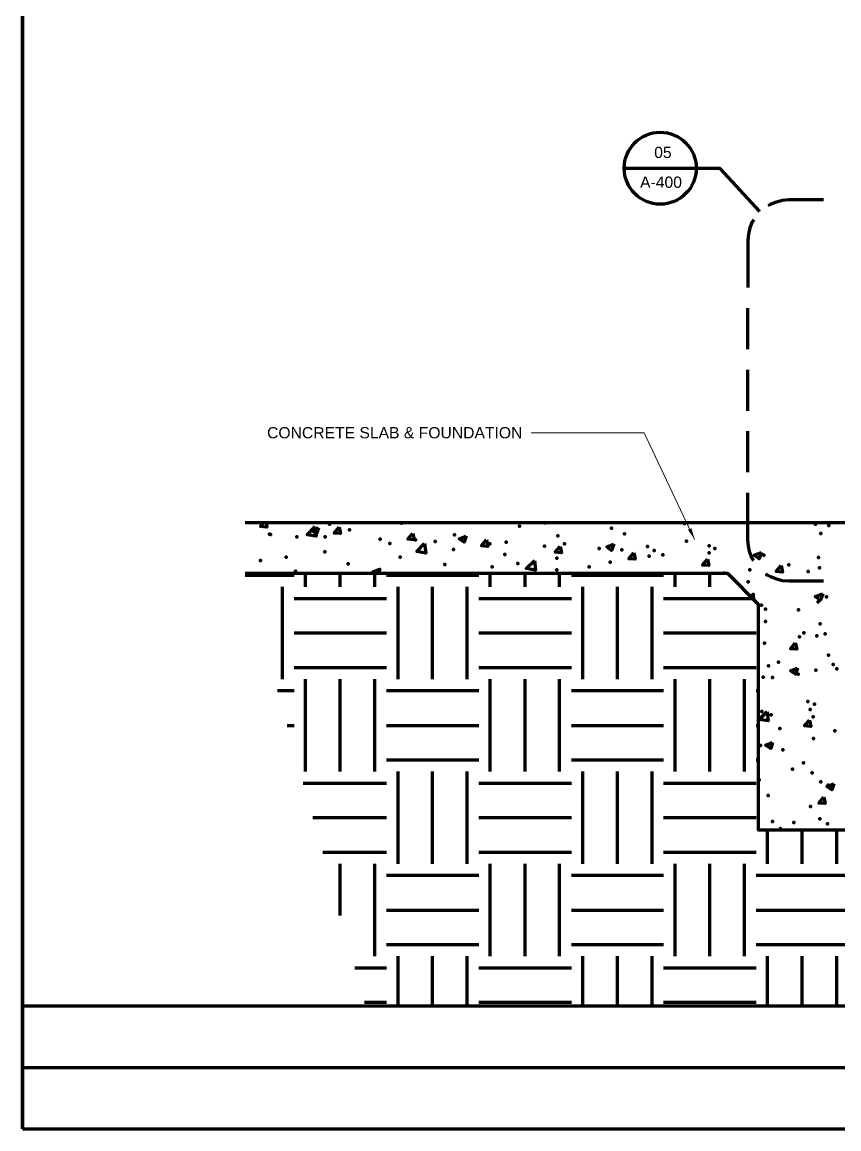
# Model space of a CAD drawing. Extents: x 261 to 424, y 0 to 368.
# Drawn here: x 261.2 to 340.7, y 0 to 107.9 of the extents above; entities that cross this region are included whole.
import ezdxf

# ---------------------------------------------------------------- set-up
doc = ezdxf.new("R2010")
doc.units = 0
doc.header["$MEASUREMENT"] = 0
for name, color, linetype, lineweight in [('Dt-Iden', 3, 'Continuous', 20), ('Dt-Line 1', 9, 'Continuous', 0), ('Dt-Line 5', 54, 'Continuous', 50), ('Dt-Text', 121, 'Continuous', 20)]:
    doc.layers.add(name, color=color, linetype=linetype, lineweight=lineweight)
doc.styles.get("Standard").update_dxf_attribs({"font": 'Arial.ttf'})
doc.dimstyles.new('1 Inch', dxfattribs={"dimtxt": 1.09375, "dimasz": 1.125, "dimexe": 1.125, "dimexo": 0.5625, "dimgap": 0.84375, "dimtad": 1, "dimdec": 4, "dimzin": 3, "dimdsep": 46, "dimlunit": 4, "dimtxsty": 'Standard', "dimblk": 'ARCHTICK', "dimcen": 0.5625, "dimdle": 1.125, "dimclrd": 253, "dimclre": 253, "dimclrt": 256, "dimadec": 0, "dimazin": 0, "dimtfac": 0.6, "dimtdec": 4, "dimtix": 1, "dimtmove": 2, "dimatfit": 0, "dimfxl": 1, "dimfrac": 1, "dimtolj": 1, "dimtzin": 0, "dimlwd": 9, "dimlwe": 9, "dimarcsym": 0})

# ---------------------------------------------------------------- blocks, each defined once
blk = doc.blocks.new('_ArchTick')
at = {"color": 0, "linetype": 'ByBlock', "const_width": 0.15}
blk.add_lwpolyline([(-0.5, -0.5), (0.5, 0.5)], dxfattribs=at)

msp = doc.modelspace()

# ---------------------------------------------------------------- linework, layer by layer
at = {"layer": 'Dt-Iden', "linetype": 'Continuous', "lineweight": 211}
for p, q in [((331.86332, 76.04233), (331.86332, 80.04233)), ((331.86332, 70.04233), (331.86332, 74.04233)), ((331.86332, 64.04233), (331.86332, 68.04233))]:
    msp.add_line(p, q, dxfattribs=at)
for points in [[(333.03665, 89.45567), (329.14332, 93.669), (319.83666, 93.669)], [(333.83666, 90.04233), (334.04999, 90.17567), (334.63666, 90.41567), (335.22332, 90.57567), (335.86332, 90.629), (339.22332, 90.629)], [(332.42332, 88.65567), (332.28999, 88.44233), (332.04999, 87.85567), (331.91665, 87.24233), (331.86332, 86.629), (331.86332, 82.04233)], [(332.42332, 55.429), (332.28999, 55.64233), (332.04999, 56.229), (331.91665, 56.84233), (331.86332, 57.45567), (331.86332, 62.04233)], [(333.83666, 54.01567), (334.04999, 53.88233), (334.63666, 53.64233), (335.22332, 53.509), (335.86332, 53.45567), (339.22332, 53.45567)]]:
    msp.add_lwpolyline(points, dxfattribs=at)
msp.add_circle((323.31666, 93.68233), 3.50667, dxfattribs=at)
at = {"layer": 'Dt-Line 1', "linetype": 'Continuous', "lineweight": 158}
for p, q in [((282.90332, 54.01567), (287.64999, 54.01567)), ((288.76999, 52.869), (288.76999, 54.17567)), ((292.15665, 52.869), (292.15665, 54.17567)), ((295.51666, 52.869), (295.51666, 54.17567)), ((296.66332, 54.01567), (305.64999, 54.01567)), ((306.76999, 52.869), (306.76999, 54.17567)), ((310.15665, 52.869), (310.15665, 54.17567)), ((313.51666, 52.869), (313.51666, 54.17567)), ((314.66332, 54.01567), (323.64999, 54.01567)), ((324.76999, 52.869), (324.76999, 54.17567)), ((328.15666, 52.869), (328.15666, 54.17567)), ((286.52999, 43.88233), (286.52999, 52.869)), ((297.78332, 43.88233), (297.78332, 52.869)), ((301.14332, 43.88233), (301.14332, 52.869)), ((304.52999, 43.88233), (304.52999, 52.869)), ((315.78332, 43.88233), (315.78332, 52.869)), ((319.14332, 43.88233), (319.14332, 52.869)), ((322.52999, 43.88233), (322.52999, 52.869)), ((287.64999, 51.749), (296.66332, 51.749)), ((305.64999, 51.749), (314.66332, 51.749)), ((323.64999, 51.749), (332.31666, 51.749)), ((287.64999, 48.389), (296.66332, 48.389)), ((305.64999, 48.389), (314.66332, 48.389)), ((323.64999, 48.389), (332.66332, 48.389)), ((287.64999, 45.00233), (296.66332, 45.00233)), ((305.64999, 45.00233), (314.66332, 45.00233)), ((323.64999, 45.00233), (332.66332, 45.00233)), ((288.76999, 34.869), (288.76999, 43.88233)), ((292.15665, 34.869), (292.15665, 43.88233)), ((295.51666, 34.869), (295.51666, 43.88233)), ((306.76999, 34.869), (306.76999, 43.88233)), ((310.15665, 34.869), (310.15665, 43.88233)), ((313.51666, 34.869), (313.51666, 43.88233)), ((324.76999, 34.869), (324.76999, 43.88233)), ((328.15666, 34.869), (328.15666, 43.88233)), ((331.51665, 34.869), (331.51665, 43.88233)), ((286.04999, 42.76233), (287.64999, 42.76233)), ((296.66332, 42.76233), (305.64999, 42.76233)), ((314.66332, 42.76233), (323.64999, 42.76233)), ((332.66332, 42.76233), (332.90332, 42.76233)), ((286.98332, 39.37567), (287.64999, 39.37567)), ((296.66332, 39.37567), (305.64999, 39.37567)), ((314.66332, 39.37567), (323.64999, 39.37567)), ((332.66332, 39.37567), (332.90332, 39.37567)), ((296.66332, 36.01567), (305.64999, 36.01567)), ((314.66332, 36.01567), (323.64999, 36.01567)), ((332.66332, 36.01567), (332.90332, 36.01567)), ((297.78332, 25.88233), (297.78332, 34.869)), ((301.14332, 25.88233), (301.14332, 34.869)), ((304.52999, 25.88233), (304.52999, 34.869)), ((315.78332, 25.88233), (315.78332, 34.869)), ((319.14332, 25.88233), (319.14332, 34.869)), ((322.52999, 25.88233), (322.52999, 34.869)), ((288.55665, 33.749), (296.66332, 33.749)), ((305.64999, 33.749), (314.66332, 33.749)), ((323.64999, 33.749), (332.66332, 33.749)), ((289.48999, 30.389), (296.66332, 30.389)), ((305.64999, 30.389), (314.66332, 30.389)), ((323.64999, 30.389), (332.66332, 30.389)), ((333.78332, 25.88233), (333.78332, 29.16233)), ((337.14332, 25.88233), (337.14332, 29.16233)), ((340.52999, 25.88233), (340.52999, 29.16233)), ((290.44999, 27.00233), (296.66332, 27.00233)), ((305.64999, 27.00233), (314.66332, 27.00233)), ((323.64999, 27.00233), (332.66332, 27.00233)), ((292.15665, 20.84233), (292.15665, 25.88233)), ((295.51666, 16.869), (295.51666, 25.88233)), ((306.76999, 16.869), (306.76999, 25.88233)), ((310.15665, 16.869), (310.15665, 25.88233)), ((313.51666, 16.869), (313.51666, 25.88233)), ((324.76999, 16.869), (324.76999, 25.88233)), ((328.15666, 16.869), (328.15666, 25.88233)), ((331.51665, 16.869), (331.51665, 25.88233)), ((296.66332, 24.76233), (305.64999, 24.76233)), ((314.66332, 24.76233), (323.64999, 24.76233)), ((332.66332, 24.76233), (341.64999, 24.76233)), ((296.66332, 21.37567), (305.64999, 21.37567)), ((314.66332, 21.37567), (323.64999, 21.37567)), ((332.66332, 21.37567), (341.64999, 21.37567)), ((296.66332, 18.01567), (305.64999, 18.01567)), ((314.66332, 18.01567), (323.64999, 18.01567)), ((332.66332, 18.01567), (341.64999, 18.01567)), ((297.78332, 12.01567), (297.78332, 16.869)), ((301.14332, 12.01567), (301.14332, 16.869)), ((304.52999, 12.01567), (304.52999, 16.869)), ((315.78332, 12.01567), (315.78332, 16.869)), ((319.14332, 12.01567), (319.14332, 16.869)), ((322.52999, 12.01567), (322.52999, 16.869)), ((333.78332, 12.01567), (333.78332, 16.869)), ((337.14332, 12.01567), (337.14332, 16.869)), ((340.52999, 12.01567), (340.52999, 16.869)), ((293.56999, 15.749), (296.66332, 15.749)), ((305.64999, 15.749), (314.66332, 15.749)), ((323.64999, 15.749), (332.66332, 15.749)), ((294.50332, 12.389), (296.66332, 12.389)), ((305.64999, 12.389), (314.66332, 12.389)), ((323.64999, 12.389), (332.66332, 12.389))]:
    msp.add_line(p, q, dxfattribs=at)
for points in [[(284.92999, 59.16233), (285.00999, 58.709), (284.39666, 58.76233), (284.74332, 59.16233)], [(291.08999, 59.00233), (291.08999, 59.00233), (291.08999, 59.00236)], [(293.06332, 58.44233), (293.06332, 58.44233), (293.06332, 58.44236)], [(298.10332, 59.08233), (298.10332, 59.08233), (298.10332, 59.08236)], [(309.59666, 58.789), (309.59666, 58.789), (309.59666, 58.78903)], [(312.07665, 59.109), (312.07665, 59.109), (312.07665, 59.10903)], [(318.55665, 58.60233), (318.55665, 58.60233), (318.55665, 58.60236)], [(325.67666, 59.05567), (325.67666, 59.05567), (325.67666, 59.0557)], [(338.44999, 58.97567), (338.44999, 58.97567), (338.44999, 58.97569)], [(339.72999, 58.869), (339.72999, 58.869), (339.72999, 58.86903)], [(285.24999, 58.01567), (285.24999, 58.01567), (285.24999, 58.01569)], [(285.35666, 57.989), (285.35666, 57.989), (285.35666, 57.98903)], [(287.91665, 57.749), (287.91665, 57.749), (287.91665, 57.74903)], [(290.68999, 57.749), (290.68999, 57.749), (290.68999, 57.74903)], [(296.04999, 57.53567), (296.04999, 57.53567), (296.04999, 57.53569)], [(299.48999, 57.45567), (299.48999, 57.45567), (299.48999, 57.45569)], [(301.38332, 57.29567), (301.38332, 57.29567), (301.38332, 57.29569)], [(303.27666, 57.93567), (303.27666, 57.93567), (303.27666, 57.93569)], [(308.31665, 57.21567), (308.31665, 57.21567), (308.31665, 57.21569)], [(313.35666, 57.85567), (313.35666, 57.85567), (313.35666, 57.85569)], [(319.83666, 58.04233), (319.83666, 58.04233), (319.83666, 58.04236)], [(325.86332, 57.32233), (325.86332, 57.32233), (325.86332, 57.32236)], [(338.95666, 58.069), (338.95666, 58.069), (338.95666, 58.06903)], [(290.66332, 56.28233), (290.66332, 56.28233), (290.66332, 56.28236)], [(296.98332, 57.109), (296.98332, 57.109), (296.98332, 57.10903)], [(303.16999, 56.52233), (303.16999, 56.52233), (303.16999, 56.52236)], [(306.71666, 57.08233), (306.71666, 57.08233), (306.71666, 57.08236)], [(312.04999, 56.84233), (312.04999, 56.84233), (312.04999, 56.84236)], [(313.99666, 57.05567), (313.99666, 57.05567), (313.99666, 57.0557)], [(317.38332, 56.629), (317.38332, 56.629), (317.38332, 56.62903)], [(319.56999, 56.49567), (319.56999, 56.49567), (319.56999, 56.49569)], [(322.07665, 56.81567), (322.07665, 56.81567), (322.07665, 56.81569)], [(322.74332, 56.41567), (322.74332, 56.41567), (322.74332, 56.41569)], [(328.07665, 56.869), (328.07665, 56.869), (328.07665, 56.86903)], [(328.07665, 56.17567), (328.07665, 56.17567), (328.07665, 56.17569)], [(328.63666, 56.629), (328.63666, 56.629), (328.63666, 56.62903)], [(284.36999, 55.45567), (284.36999, 55.45567), (284.36999, 55.45569)], [(286.87665, 55.77567), (286.87665, 55.77567), (286.87665, 55.77569)], [(292.92999, 55.13567), (292.92999, 55.13567), (292.92999, 55.13569)], [(297.99666, 55.77567), (297.99666, 55.77567), (297.99666, 55.77569)], [(302.34332, 55.05567), (302.34332, 55.05567), (302.34332, 55.05569)], [(308.18332, 56.04233), (308.18332, 56.04233), (308.18332, 56.04236)], [(309.46332, 55.16233), (309.46332, 55.16233), (309.46332, 55.16236)], [(313.24999, 55.669), (313.24999, 55.669), (313.24999, 55.66903)], [(318.44999, 55.269), (318.44999, 55.269), (318.44999, 55.26903)], [(322.23665, 55.85567), (322.23665, 55.85567), (322.23665, 55.85569)], [(323.56999, 55.989), (323.56999, 55.989), (323.56999, 55.98903)], [(333.40999, 55.96233), (333.40999, 55.96233), (333.40999, 55.96236)], [(335.83666, 55.029), (335.83666, 55.029), (335.83666, 55.02903)], [(338.74332, 55.72234), (338.74332, 55.72234), (338.74332, 55.72237)], [(287.80999, 54.41567), (287.80999, 54.41567), (287.80999, 54.41569)], [(295.56999, 54.17567), (295.32999, 54.33567), (296.02332, 54.60233), (295.86332, 54.17567)], [(306.95666, 54.84233), (306.95666, 54.84233), (306.95666, 54.84236)], [(313.24999, 54.52233), (313.24999, 54.52233), (313.24999, 54.52236)], [(316.39665, 54.84233), (316.39665, 54.84233), (316.39665, 54.84236)], [(329.54332, 54.20233), (329.54332, 54.20233), (329.54332, 54.20236)], [(332.04999, 54.549), (332.04999, 54.549), (332.04999, 54.54903)], [(333.70332, 54.04233), (333.70332, 54.04233), (333.70332, 54.04236)], [(337.72999, 54.36233), (337.72999, 54.36233), (337.72999, 54.36236)], [(338.82332, 54.73567), (338.82332, 54.73567), (338.82332, 54.73569)], [(331.88999, 53.349), (331.88999, 53.349), (331.88999, 53.34903)], [(332.44999, 51.61567), (332.39665, 52.149), (332.15666, 51.909)], [(339.51665, 51.909), (339.51665, 51.909), (339.51665, 51.90903)], [(333.19665, 51.08233), (333.19665, 51.08233), (333.19665, 51.08236)], [(333.56999, 50.709), (333.56999, 50.709), (333.56999, 50.70903)], [(338.71665, 51.429), (338.71665, 51.429), (338.71665, 51.42903)], [(336.79666, 50.629), (336.79666, 50.629), (336.79666, 50.62903)], [(333.56999, 49.509), (333.56999, 49.509), (333.56999, 49.50903)], [(338.90332, 49.269), (338.90332, 49.269), (338.90332, 49.26903)], [(336.87665, 47.989), (336.87665, 47.989), (336.87665, 47.98903)], [(337.30332, 48.389), (337.30332, 48.389), (337.30332, 48.38903)], [(338.58332, 48.09567), (338.58332, 48.09567), (338.58332, 48.09569)], [(339.38332, 48.309), (339.38332, 48.309), (339.38332, 48.30903)], [(333.46332, 47.37567), (333.46332, 47.37567), (333.46332, 47.37569)], [(334.82332, 45.53567), (334.82332, 45.53567), (334.82332, 45.53569)], [(339.70332, 46.20233), (339.70332, 46.20233), (339.70332, 46.20236)], [(333.86332, 45.189), (333.86332, 45.189), (333.86332, 45.18903)], [(336.74332, 44.36233), (336.74332, 44.36233), (336.74332, 44.36236)], [(338.47666, 44.76233), (338.47666, 44.76233), (338.47666, 44.76236)], [(340.15666, 45.29567), (340.15666, 45.29567), (340.15666, 45.29569)], [(340.52999, 44.869), (340.52999, 44.869), (340.52999, 44.86903)], [(333.32999, 44.069), (333.32999, 44.069), (333.32999, 44.06903)], [(334.26332, 44.04233), (334.26332, 44.04233), (334.26332, 44.04236)], [(337.70332, 41.69567), (337.70332, 41.69567), (337.70332, 41.69569)], [(338.34332, 41.429), (338.34332, 41.429), (338.34332, 41.42903)], [(333.22332, 40.73567), (333.22332, 40.73567), (333.22332, 40.73569)], [(334.12999, 40.41567), (334.12999, 40.41567), (334.12999, 40.41569)], [(337.91665, 40.92233), (337.91665, 40.92233), (337.91665, 40.92236)], [(338.20999, 40.20233), (338.20999, 40.20233), (338.20999, 40.20236)], [(334.98332, 39.08233), (334.98332, 39.08233), (334.98332, 39.08236)], [(340.31666, 38.84233), (340.31666, 38.84233), (340.31666, 38.84236)], [(338.23665, 38.09567), (338.23665, 38.09567), (338.23665, 38.09569)], [(333.08999, 37.40233), (333.08999, 37.40233), (333.08999, 37.40236)], [(335.27665, 36.97567), (335.27665, 36.97567), (335.27665, 36.97569)], [(337.27665, 35.72233), (337.27665, 35.72233), (337.27665, 35.72236)], [(336.20999, 35.109), (336.20999, 35.109), (336.20999, 35.10903)], [(338.10332, 34.76233), (338.10332, 34.76233), (338.10332, 34.76236)], [(332.95666, 34.069), (332.95666, 34.069), (332.95666, 34.06903)], [(338.95666, 33.85567), (338.95666, 33.85567), (338.95666, 33.85569)], [(339.67666, 33.53567), (339.67666, 33.53567), (339.67666, 33.53569)], [(333.83666, 32.52233), (333.83666, 32.52233), (333.83666, 32.52236)], [(337.96999, 31.45567), (337.96999, 31.45567), (337.96999, 31.45569)], [(338.84999, 30.25567), (338.84999, 30.25567), (338.84999, 30.25569)], [(334.26332, 30.01567), (334.26332, 30.01567), (334.26332, 30.0157)], [(335.06332, 29.16233), (335.03665, 29.349), (334.87665, 29.16233)], [(336.34332, 29.909), (336.34332, 29.909), (336.34332, 29.90903)], [(339.59665, 29.77567), (339.59665, 29.77567), (339.59665, 29.77569)]]:
    msp.add_lwpolyline(points, dxfattribs=at)
for points in [[(289.70332, 58.76233), (289.80999, 57.80233), (288.92999, 57.96233)], [(290.04999, 58.629), (289.83666, 58.04233), (289.35666, 58.36233)], [(292.04999, 58.709), (292.18332, 58.069), (291.56999, 58.12233)], [(299.22332, 58.069), (299.35666, 57.45567), (298.74332, 57.509)], [(304.42332, 57.829), (304.20999, 57.24233), (303.72999, 57.56233)], [(306.39665, 57.45567), (306.52999, 56.81567), (305.91666, 56.869)], [(300.36999, 57.109), (300.47665, 56.149), (299.59666, 56.309)], [(313.56999, 56.81567), (313.70332, 56.20233), (313.08999, 56.25567)], [(318.79665, 57.029), (318.58332, 56.41567), (318.10332, 56.76233)], [(320.74332, 56.20233), (320.87665, 55.56233), (320.26332, 55.61567)], [(333.16999, 56.229), (332.95666, 55.61567), (332.47666, 55.96233)], [(311.06332, 55.45567), (311.16999, 54.49567), (310.26332, 54.65567)], [(327.91665, 55.56233), (328.04999, 54.949), (327.43665, 55.00233)], [(335.08999, 54.949), (335.22332, 54.309), (334.60999, 54.36233)], [(339.14332, 52.20233), (338.92999, 51.589), (338.42332, 51.93567)], [(336.47666, 47.429), (336.60999, 46.789), (335.99666, 46.84233)], [(336.68999, 44.949), (336.50332, 44.36233), (335.99666, 44.68234)], [(333.72999, 40.73567), (333.83666, 39.80233), (332.95666, 39.93567)], [(337.86332, 39.88233), (337.99666, 39.269), (337.38332, 39.32233)], [(334.26332, 37.69567), (334.07665, 37.109), (333.56999, 37.429)], [(340.23665, 33.669), (340.02332, 33.08233), (339.54332, 33.40233)], [(339.24999, 32.36233), (339.38332, 31.749), (338.76999, 31.80233)]]:
    msp.add_lwpolyline(points, close=True, dxfattribs=at)
for p in [(291.08999, 59.00233), (293.06332, 58.44233), (298.10332, 59.08233), (309.59666, 58.789), (312.07665, 59.109), (318.55665, 58.60233), (325.67666, 59.05567), (338.44999, 58.97567), (339.72999, 58.869), (285.24999, 58.01567), (285.35666, 57.989), (287.91665, 57.749), (290.68999, 57.749), (296.04999, 57.53567), (299.48999, 57.45567), (301.38332, 57.29567), (303.27666, 57.93567), (308.31665, 57.21567), (313.35666, 57.85567), (319.83666, 58.04233), (325.86332, 57.32233), (338.95666, 58.069), (290.66332, 56.28233), (296.98332, 57.109), (303.16999, 56.52233), (306.71666, 57.08233), (312.04999, 56.84233), (313.99666, 57.05567), (317.38332, 56.629), (319.56999, 56.49567), (322.07665, 56.81567), (322.74332, 56.41567), (328.07665, 56.869), (328.07665, 56.17567), (328.63666, 56.629), (284.36999, 55.45567), (286.87665, 55.77567), (292.92999, 55.13567), (297.99666, 55.77567), (302.34332, 55.05567), (308.18332, 56.04233), (309.46332, 55.16233), (313.24999, 55.669), (318.44999, 55.269), (322.23665, 55.85567), (323.56999, 55.989), (333.40999, 55.96233), (335.83666, 55.029), (338.74332, 55.72234), (287.80999, 54.41567), (306.95666, 54.84233), (313.24999, 54.52233), (316.39665, 54.84233), (329.54332, 54.20233), (332.04999, 54.549), (333.70332, 54.04233), (337.72999, 54.36233), (338.82332, 54.73567), (331.88999, 53.349), (339.51665, 51.909), (333.19665, 51.08233), (333.56999, 50.709), (338.71665, 51.429), (336.79666, 50.629), (333.56999, 49.509), (338.90332, 49.269), (336.87665, 47.989), (337.30332, 48.389), (338.58332, 48.09567), (339.38332, 48.309), (333.46332, 47.37567), (334.82332, 45.53567), (339.70332, 46.20233), (333.86332, 45.189), (336.74332, 44.36233), (338.47666, 44.76233), (340.15666, 45.29567), (340.52999, 44.869), (333.32999, 44.069), (334.26332, 44.04233), (337.70332, 41.69567), (338.34332, 41.429), (333.22332, 40.73567), (334.12999, 40.41567), (337.91665, 40.92233), (338.20999, 40.20233), (334.98332, 39.08233), (340.31666, 38.84233), (338.23665, 38.09567), (333.08999, 37.40233), (335.27665, 36.97567), (337.27665, 35.72233), (336.20999, 35.109), (338.10332, 34.76233), (332.95666, 34.069), (338.95666, 33.85567), (339.67666, 33.53567), (333.83666, 32.52233), (337.96999, 31.45567), (338.84999, 30.25567), (334.26332, 30.01567), (336.34332, 29.909), (339.59665, 29.77567)]:
    msp.add_point(p, dxfattribs=at)
at = {"layer": 'Dt-Line 5', "linetype": 'Continuous', "lineweight": 211}
msp.add_line((261.19665, 0.04233), (423.70332, 0.04233), dxfattribs=at)
for points in [[(261.19665, 0.04233), (261.16999, 368.14901), (261.19665, 0.04233)], [(282.87665, 59.16233), (348.90332, 59.16233), (348.90332, 29.16233), (332.90332, 29.16233), (332.90332, 51.16233), (329.91665, 54.17567), (282.87665, 54.17567)], [(423.70332, 12.01567), (261.19579, 12.01567)], [(261.19622, 6.01567), (423.70332, 6.01567)]]:
    msp.add_lwpolyline(points, dxfattribs=at)

# ---------------------------------------------------------------- texts
at = {"layer": 'Dt-Text', "char_height": 1.09375}
for s, insert, attachment_point in [('\\A1;05', (322.73255, 95.76974), 1), ('\\A1;A-400', (321.35664, 92.86665), 1), ('\\A1;CONCRETE SLAB & FOUNDATION', (309.89511, 67.33803), 9)]:
    msp.add_mtext(s, dxfattribs=dict(at, insert=insert, attachment_point=attachment_point))

# ---------------------------------------------------------------- leaders
at = {"layer": 'Dt-Text', "annotation_type": 0, "has_hookline": 1, "hookline_direction": 1, "text_width": 24.45643}
msp.add_leader([(326.67196, 57.49288), (321.75439, 67.8849), (310.73886, 67.8849)], dimstyle='1 Inch', override={"dimgap": 0.84375, "dimtad": 0}, dxfattribs=at)

doc.saveas('drawing.dxf')
